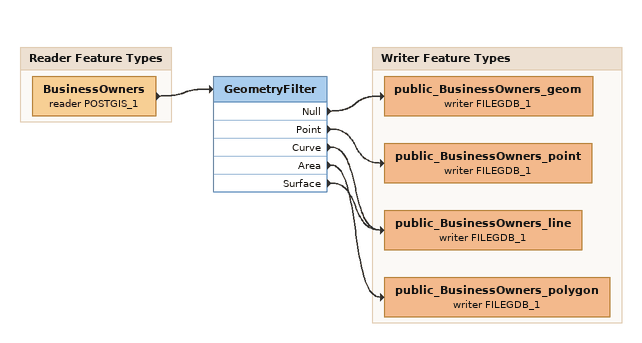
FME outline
GeometryFilter
    Null -> public_BusinessOwners_geom (writer FILEGDB_1)
    Point -> public_BusinessOwners_point (writer FILEGDB_1)
    Curve -> public_BusinessOwners_line (writer FILEGDB_1)
    Area -> public_BusinessOwners_polygon (writer FILEGDB_1)
    Surface -> public_BusinessOwners_line (writer FILEGDB_1)

Bookmark: Reader Feature Types
BusinessOwners (reader POSTGIS_1)
    -> GeometryFilter

Bookmark: Writer Feature Types
public_BusinessOwners_geom (writer FILEGDB_1)
public_BusinessOwners_point (writer FILEGDB_1)
public_BusinessOwners_line (writer FILEGDB_1)
public_BusinessOwners_polygon (writer FILEGDB_1)
